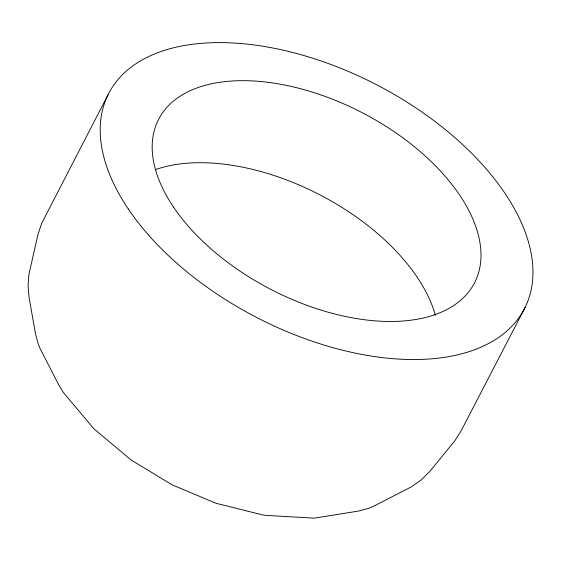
<?xml version="1.0" encoding="UTF-8"?>
<svg xmlns="http://www.w3.org/2000/svg" width="561" height="561" viewBox="0 0 561 561"><rect width="100%" height="100%" fill="white"/><g stroke="black" fill="none" stroke-linecap="round" stroke-linejoin="round"><path stroke-width="0.84" d="M108.035 94.774L41.675 223.313L37.867 234.828L28.948 274.294L28.05 285.921L29.074 297.554L35.546 334.005L38.232 344.096L40.259 348.907L58.926 385.225L63.351 392.462L93.792 428.716L131.141 460.006L172.045 484.795L216.048 503.28L263.151 515.04L266.23 515.398L314.377 518.154L358.416 511.078L368.633 508.329L373.514 506.274L411.241 486.927L420.869 480.209L429.277 472.011L454.922 440.708L461.331 430.434L525.124 307.372M156.084 169.394A177.872 99.465 27.4 0 1 320.787 195.312A177.872 99.465 27.4 0 1 435.378 315.38M128.315 209.008A234.084 130.902 27.4 0 0 503.084 334.167A234.084 130.902 27.4 0 0 318.332 60.041A234.084 130.902 27.4 0 0 128.315 209.008M173.531 207.1A177.872 99.465 27.4 0 0 458.295 302.204A177.872 99.465 27.4 0 0 317.912 93.911A177.872 99.465 27.4 0 0 173.531 207.1"/></g></svg>
